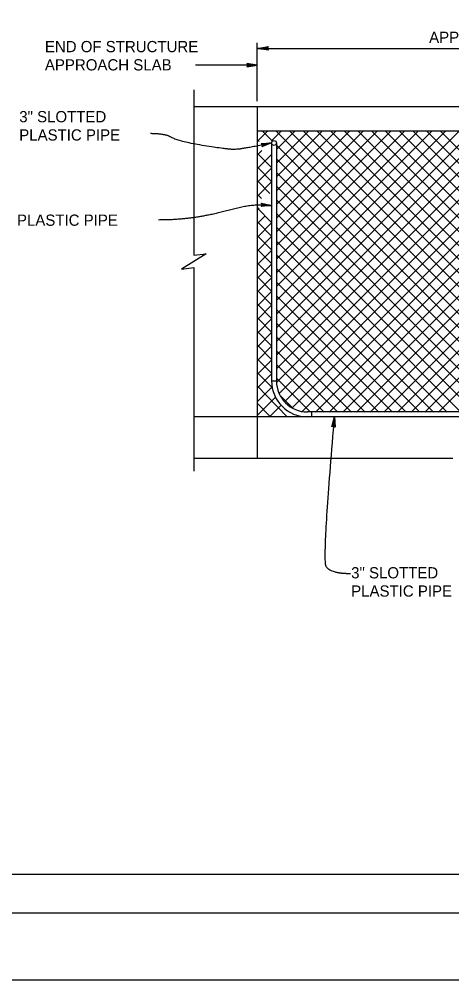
# Model space of a CAD drawing. Extents: x -893 to 867, y -474 to 712.
# Drawn here: x -306 to -27, y -474 to 146 of the extents above; entities that cross this region are included whole.
import ezdxf

# ---------------------------------------------------------------- set-up
doc = ezdxf.new("R2010")
doc.units = 0
for name, color, linetype in [('12 Coord Grid', 7, 'Continuous'), ('border_PLOTTING-ELEMENTS', 7, 'Continuous'), ('border_rw_22x34_Cut_Lines', 7, 'Continuous'), ('border_SHEET', 7, 'Continuous'), ('df_DETAIL', 7, 'Continuous'), ('df_PIPE-PP', 7, 'Continuous'), ('pp_PRESENTATION', 7, 'Continuous'), ('str_Concrete-A', 7, 'Continuous'), ('str_Text-A', 7, 'Continuous')]:
    doc.layers.add(name, color=color, linetype=linetype)

# ---------------------------------------------------------------- blocks, each defined once
blk = doc.blocks.new('TERMAG-E')
at = {"layer": '12 Coord Grid'}
for p, q in [((-14.420088, 1.268592), (-15.202128, 2.537184)), ((-15.202128, 2.537184), (0, 0)), ((0, 0), (-15.202128, -2.53992)), ((-14.81088, 1.902888), (0, 0)), ((0, 0), (-14.81088, -1.904712)), ((0, 0), (-14.420088, 1.268592)), ((-14.420088, 1.268592), (-13.638504, 0)), ((-14.420088, -1.270416), (0, 0)), ((-13.638504, 0), (-14.420088, -1.270416)), ((0, 0), (-14.029296, 0.634296)), ((-14.029296, -0.635208), (0, 0)), ((-13.638504, 0), (0, 0)), ((-14.420088, -1.270416), (-15.202128, -2.53992))]:
    blk.add_line(p, q, dxfattribs=at)

msp = doc.modelspace()

# ---------------------------------------------------------------- linework, layer by layer
at = {"layer": 'border_PLOTTING-ELEMENTS'}
for points in [[(-893.45, -474.04), (866.55, -474.04), (866.55, 711.96), (-893.45, 711.96)], [(-863.45, 668.96), (836.55, 668.96), (836.55, -431.04), (-863.45, -431.04)]]:
    msp.add_lwpolyline(points, close=True, dxfattribs=at)
at = {"layer": 'border_rw_22x34_Cut_Lines'}
msp.add_lwpolyline([(-863.45, 668.96), (836.55, 668.96), (836.55, -431.04), (-863.45, -431.04)], close=True, dxfattribs=at)
at = {"layer": 'border_SHEET'}
msp.add_line((811.55, -406.04), (-813.45, -406.04), dxfattribs=at)
at = {"layer": 'df_DETAIL'}
for p, q in [((-152.72, 66.68), (-145.93, 73.47)), ((-149.3, 73.47), (-142.77, 66.95)), ((-143.38, 67.18), (-137.15, 73.41)), ((-140.39, 73.41), (101, -167.98)), ((-140.21, -9.23), (-57.57, 73.42)), ((-140.21, -18.07), (-48.73, 73.42)), ((-140.21, -26.91), (-39.88, 73.42)), ((-140.21, -35.76), (-31.04, 73.42)), ((-140.21, -44.6), (-22.2, 73.42)), ((-140.21, -53.44), (-13.36, 73.42)), ((-140.21, -62.28), (-4.51, 73.42)), ((-140.21, -71.12), (4.33, 73.42)), ((-140.21, -79.96), (13.17, 73.42)), ((-140.21, 61.5), (-128.31, 73.41)), ((-140.21, 52.66), (-119.47, 73.41)), ((-140.21, 43.82), (-110.62, 73.41)), ((-140.21, 34.98), (-101.78, 73.41)), ((-140.21, 26.14), (-92.94, 73.41)), ((-140.21, 17.29), (-84.1, 73.41)), ((-140.21, 8.45), (-75.25, 73.41)), ((-140.21, -0.39), (-66.41, 73.41)), ((-140.19, -88.78), (22.01, 73.42)), ((-138.48, -95.92), (30.86, 73.42)), ((-134.99, -101.26), (39.7, 73.42)), ((-131.55, 73.41), (109.83, -167.97)), ((-130.07, -105.18), (48.54, 73.43)), ((-123.54, -107.5), (57.38, 73.43)), ((-122.71, 73.41), (118.66, -167.96)), ((-115.06, -107.86), (66.23, 73.43)), ((-113.87, 73.41), (127.49, -167.95)), ((-106.22, -107.87), (75.07, 73.43)), ((-105.03, 73.41), (136.32, -167.94)), ((-97.38, -107.87), (83.91, 73.43)), ((-96.19, 73.41), (145.16, -167.93)), ((-88.55, -107.87), (92.76, 73.43)), ((-87.34, 73.41), (153.99, -167.92)), ((-79.71, -107.87), (101.6, 73.43)), ((-78.5, 73.41), (162.82, -167.91)), ((-70.87, -107.88), (110.44, 73.43)), ((-69.66, 73.41), (171.65, -167.9)), ((-62.03, -107.88), (119.28, 73.43)), ((-60.82, 73.41), (180.49, -167.89)), ((-53.19, -107.88), (128.13, 73.43)), ((-51.98, 73.42), (189.32, -167.88)), ((-44.35, -107.88), (136.97, 73.43)), ((-43.14, 73.42), (197.24, -166.96)), ((-35.51, -107.89), (145.81, 73.44)), ((-34.3, 73.42), (201.23, -162.12)), ((-152.72, 68.05), (-151.39, 66.72)), ((-140.21, 64.39), (92.16, -167.99)), ((-152.72, 57.84), (-149.63, 60.93)), ((-152.72, 59.21), (-143.34, 49.83)), ((-152.72, 49), (-143.34, 58.38)), ((-152.72, 50.37), (-143.34, 40.99)), ((-140.21, 55.55), (83.33, -168)), ((-152.72, 40.16), (-143.34, 49.54)), ((-140.21, 46.71), (74.5, -168.01)), ((-152.72, 41.53), (-144.45, 33.26)), ((-152.72, 31.32), (-143.34, 40.69)), ((-140.21, 37.86), (65.67, -168.02)), ((-152.72, 32.69), (-149.89, 29.86)), ((-140.21, 29.02), (-1.01, -110.18)), ((-152.72, 22.47), (-151.32, 23.87)), ((-152.72, 23.84), (-143.34, 14.47)), ((-152.72, 13.63), (-147.6, 18.75)), ((-140.21, 20.18), (-12.28, -107.75)), ((-152.72, 15), (-143.34, 5.62)), ((-152.72, 4.79), (-143.34, 14.17)), ((-140.21, 11.34), (-21.01, -107.86)), ((-152.72, 6.16), (-143.34, -3.22)), ((-152.72, -4.05), (-143.34, 5.33)), ((-140.21, 2.5), (-29.93, -107.79)), ((-152.72, -2.68), (-143.34, -12.06)), ((-152.72, -12.89), (-143.34, -3.52)), ((-152.72, -11.52), (-143.34, -20.9)), ((-152.72, -21.73), (-143.34, -12.36)), ((-140.21, -6.34), (-38.68, -107.88)), ((-140.21, -15.19), (-47.79, -107.61)), ((-152.72, -20.36), (-143.34, -29.74)), ((-152.72, -30.58), (-143.34, -21.2)), ((-140.21, -24.03), (-56.76, -107.48)), ((-152.72, -29.21), (-143.34, -38.58)), ((-152.72, -39.42), (-143.34, -30.04)), ((-140.21, -32.87), (-65.37, -107.71)), ((-152.72, -38.05), (-143.34, -47.43)), ((-152.72, -48.26), (-143.34, -38.88)), ((-140.21, -41.71), (-74.05, -107.88)), ((-152.72, -46.89), (-143.34, -56.27)), ((-152.72, -57.1), (-143.34, -47.72)), ((-152.72, -55.73), (-143.34, -65.11)), ((-140.21, -50.55), (-82.89, -107.87)), ((-152.72, -65.94), (-143.34, -56.57)), ((-140.21, -59.39), (-91.74, -107.87)), ((-152.72, -64.57), (-143.34, -73.95)), ((-152.72, -74.78), (-143.34, -65.41)), ((-152.72, -73.41), (-143.34, -82.79)), ((-152.72, -83.63), (-143.34, -74.25)), ((-140.21, -68.24), (-100.58, -107.87)), ((-140.21, -77.08), (-109.43, -107.86)), ((-152.72, -82.26), (-142.95, -92.03)), ((-152.72, -92.47), (-143.34, -83.09)), ((-140.21, -85.92), (-118.27, -107.86)), ((-152.72, -90.94), (-133.39, -110.91)), ((-150.37, -98.96), (-143.02, -91.61)), ((-152.72, -101.31), (-150.02, -98.61)), ((-146.38, -103.81), (-140.83, -98.26)), ((-137.94, -97.03), (-129.46, -105.51)), ((-152.72, -102.18), (-143.99, -110.91)), ((-152.72, -110.15), (-146.32, -103.75)), ((-141.7, -107.98), (-137.2, -103.47)), ((-144.63, -110.91), (-141.42, -107.7)), ((-132.53, -107.65), (-132.35, -107.46))]:
    msp.add_line(p, q, dxfattribs=at)
at = {"layer": 'df_PIPE-PP'}
for p, q in [((-143.34, 65.74), (-143.34, -87.77)), ((-140.21, 65.74), (-140.21, -87.77)), ((-140.21, -87.89), (-143.33, -87.89)), ((-11.53, -107.78), (-120.21, -107.78)), ((-117.61, -107.78), (-117.61, -110.91))]:
    msp.add_line(p, q, dxfattribs=at)
msp.add_circle((-141.78, 65.74), 1.56, dxfattribs=at)
for radius in [23.13, 20.01]:
    msp.add_arc((-120.21, -87.77), radius, 180, 270, dxfattribs=at)
at = {"layer": 'pp_PRESENTATION'}
for p, q in [((-193.52, 99.96), (-193.52, -6.67)), ((-193.52, -14.67), (-193.52, -146))]:
    msp.add_line(p, q, dxfattribs=at)
msp.add_lwpolyline([(-193.52, -6.67), (-185.52, -5.67), (-201.52, -15.67), (-193.52, -14.67)], dxfattribs=at)
at = {"layer": 'str_Concrete-A'}
for p, q in [((309.02, 89.1), (-193.84, 89.1)), ((-152.72, 89.1), (-152.72, 72.92)), ((222.4, 73.47), (-152.72, 73.47)), ((-152.72, 73.47), (-152.72, -137.69)), ((-11.53, -110.91), (-193.84, -110.91)), ((-26.31, -137.69), (-193.84, -137.69))]:
    msp.add_line(p, q, dxfattribs=at)
at = {"layer": 'str_Text-A'}
for p, q in [((-152.72, 92.61), (-152.72, 130.27)), ((-152.72, 126.76), (222.4, 126.76)), ((-152.72, 115.93), (-192.39, 115.93)), ((-158.98, 116.48), (-159.32, 117.03)), ((-152.72, 115.93), (-159.32, 117.03)), ((-159.32, 114.83), (-152.72, 115.93)), ((-158.98, 115.38), (-159.32, 114.83)), ((-152.72, 115.93), (-159.15, 116.76)), ((-159.15, 115.11), (-152.72, 115.93)), ((-158.98, 116.48), (-152.72, 115.93)), ((-158.64, 115.93), (-158.98, 116.48)), ((-152.72, 115.93), (-158.98, 115.38)), ((-158.98, 115.38), (-158.64, 115.93)), ((-158.81, 116.21), (-152.72, 115.93)), ((-152.72, 115.93), (-158.81, 115.66)), ((-158.64, 115.93), (-152.72, 115.93)), ((-150.02, 65.43), (-143.34, 65.74)), ((-149.58, 64.96), (-150.02, 65.43)), ((-149.8, 65.19), (-143.34, 65.74)), ((-143.34, 65.74), (-149.58, 64.96)), ((-149.58, 64.96), (-149.13, 64.49)), ((-143.34, 65.74), (-149.56, 63.27)), ((-149.34, 63.88), (-149.56, 63.27)), ((-143.34, 65.74), (-149.45, 63.58)), ((-143.34, 65.74), (-149.35, 64.72)), ((-149.34, 63.88), (-143.34, 65.74)), ((-149.13, 64.49), (-149.34, 63.88)), ((-149.24, 64.19), (-143.34, 65.74)), ((-149.13, 64.49), (-143.34, 65.74)), ((-143.34, 25.42), (-149.99, 24.68)), ((-149.62, 25.21), (-149.99, 24.68)), ((-149.56, 26.31), (-149.87, 26.88)), ((-149.87, 26.88), (-143.34, 25.42)), ((-143.34, 25.42), (-149.81, 24.95)), ((-149.72, 26.6), (-143.34, 25.42)), ((-149.25, 25.74), (-149.62, 25.21)), ((-149.62, 25.21), (-143.34, 25.42)), ((-143.34, 25.42), (-149.56, 26.31)), ((-149.56, 26.31), (-149.25, 25.74)), ((-149.44, 25.48), (-143.34, 25.42)), ((-143.34, 25.42), (-149.41, 26.03)), ((-149.25, 25.74), (-143.34, 25.42)), ((-104.39, -117.38), (-102.68, -110.91)), ((-104.1, -117.23), (-102.68, -110.91)), ((-102.68, -110.91), (-103.81, -117.09)), ((-102.68, -110.91), (-103.52, -116.95)), ((-103.23, -116.8), (-102.68, -110.91)), ((-102.97, -117), (-102.68, -110.91)), ((-102.71, -117.19), (-102.68, -110.91)), ((-102.68, -110.91), (-102.19, -117.58)), ((-102.68, -110.91), (-102.45, -117.39)), ((-103.81, -117.09), (-104.39, -117.38)), ((-103.81, -117.09), (-103.23, -116.8)), ((-103.23, -116.8), (-102.71, -117.19)), ((-102.71, -117.19), (-102.19, -117.58))]:
    msp.add_line(p, q, dxfattribs=at)
for points in [[(-143.34, 65.74), (-162.71, 61.57), (-172.2, 61.57), (-203.85, 66.8), (-211.83, 71.76), (-221.6, 71.76)], [(-143.34, 25.42), (-155.06, 26.63), (-181.27, 19.46), (-203.64, 16.06), (-216.3, 16.06)], [(-92.31, -212.13), (-106.12, -212.13), (-110.38, -201.77), (-102.68, -110.91)]]:
    msp.add_open_spline(points, degree=2, dxfattribs=at)

# ---------------------------------------------------------------- block references
at = {"layer": 'str_Text-A', "xscale": 0.487329956385942, "yscale": 0.4882334432996318, "rotation": 180}
msp.add_blockref('TERMAG-E', (-152.72, 126.76), dxfattribs=at)

# ---------------------------------------------------------------- texts
at = {"layer": 'str_Text-A'}
for s, p in [('APPROACH SLAB (TYPE N)', (-41.58, 130.29)), ('END OF STRUCTURE ', (-289.77, 124.3)), ('APPROACH SLAB', (-289.77, 112.53)), ('3" SLOTTED ', (-306.34, 79.09)), ('PLASTIC PIPE', (-306.34, 67.31)), ('3" PLASTIC PIPE', (-319.33, 12.34)), ('3" SLOTTED ', (-91.94, -215.12)), ('PLASTIC PIPE', (-91.94, -226.89))]:
    msp.add_text(s, height=7.247, dxfattribs=at).set_placement(p)

doc.saveas('drawing.dxf')
